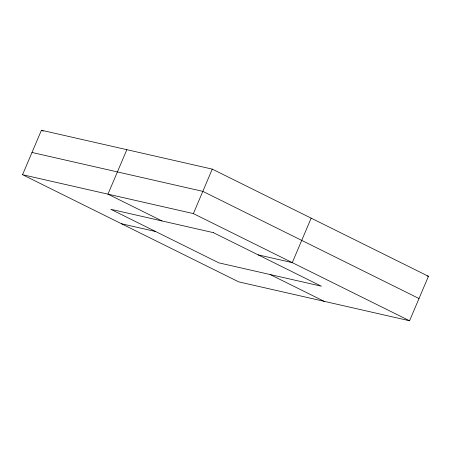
<?xml version="1.0" encoding="UTF-8"?>
<svg xmlns="http://www.w3.org/2000/svg" width="451" height="451" viewBox="0 0 451 451"><rect width="100%" height="100%" fill="white"/><g stroke="black" fill="none" stroke-linecap="round" stroke-linejoin="round"><path stroke-width="0.68" d="M22.55 174.712L41.43 130.232L212.258 169.119L428.45 276.288L409.57 320.768L238.742 281.881L22.55 174.712L193.378 213.599L409.57 320.768M126.844 149.676L107.964 194.155L162.01 220.945M193.378 213.599L212.258 169.119M311.162 218.149L292.282 262.629L258.119 254.849M31.993 152.472L202.82 191.359L419.007 298.528M427.086 275.978L428.45 276.288M121.454 223.741L155.623 231.515M41.43 130.232L43.319 131.168M270.11 274.535L324.156 301.324M213.261 232.615L110.766 209.281L218.859 262.865L321.354 286.199L213.261 232.615"/></g></svg>
